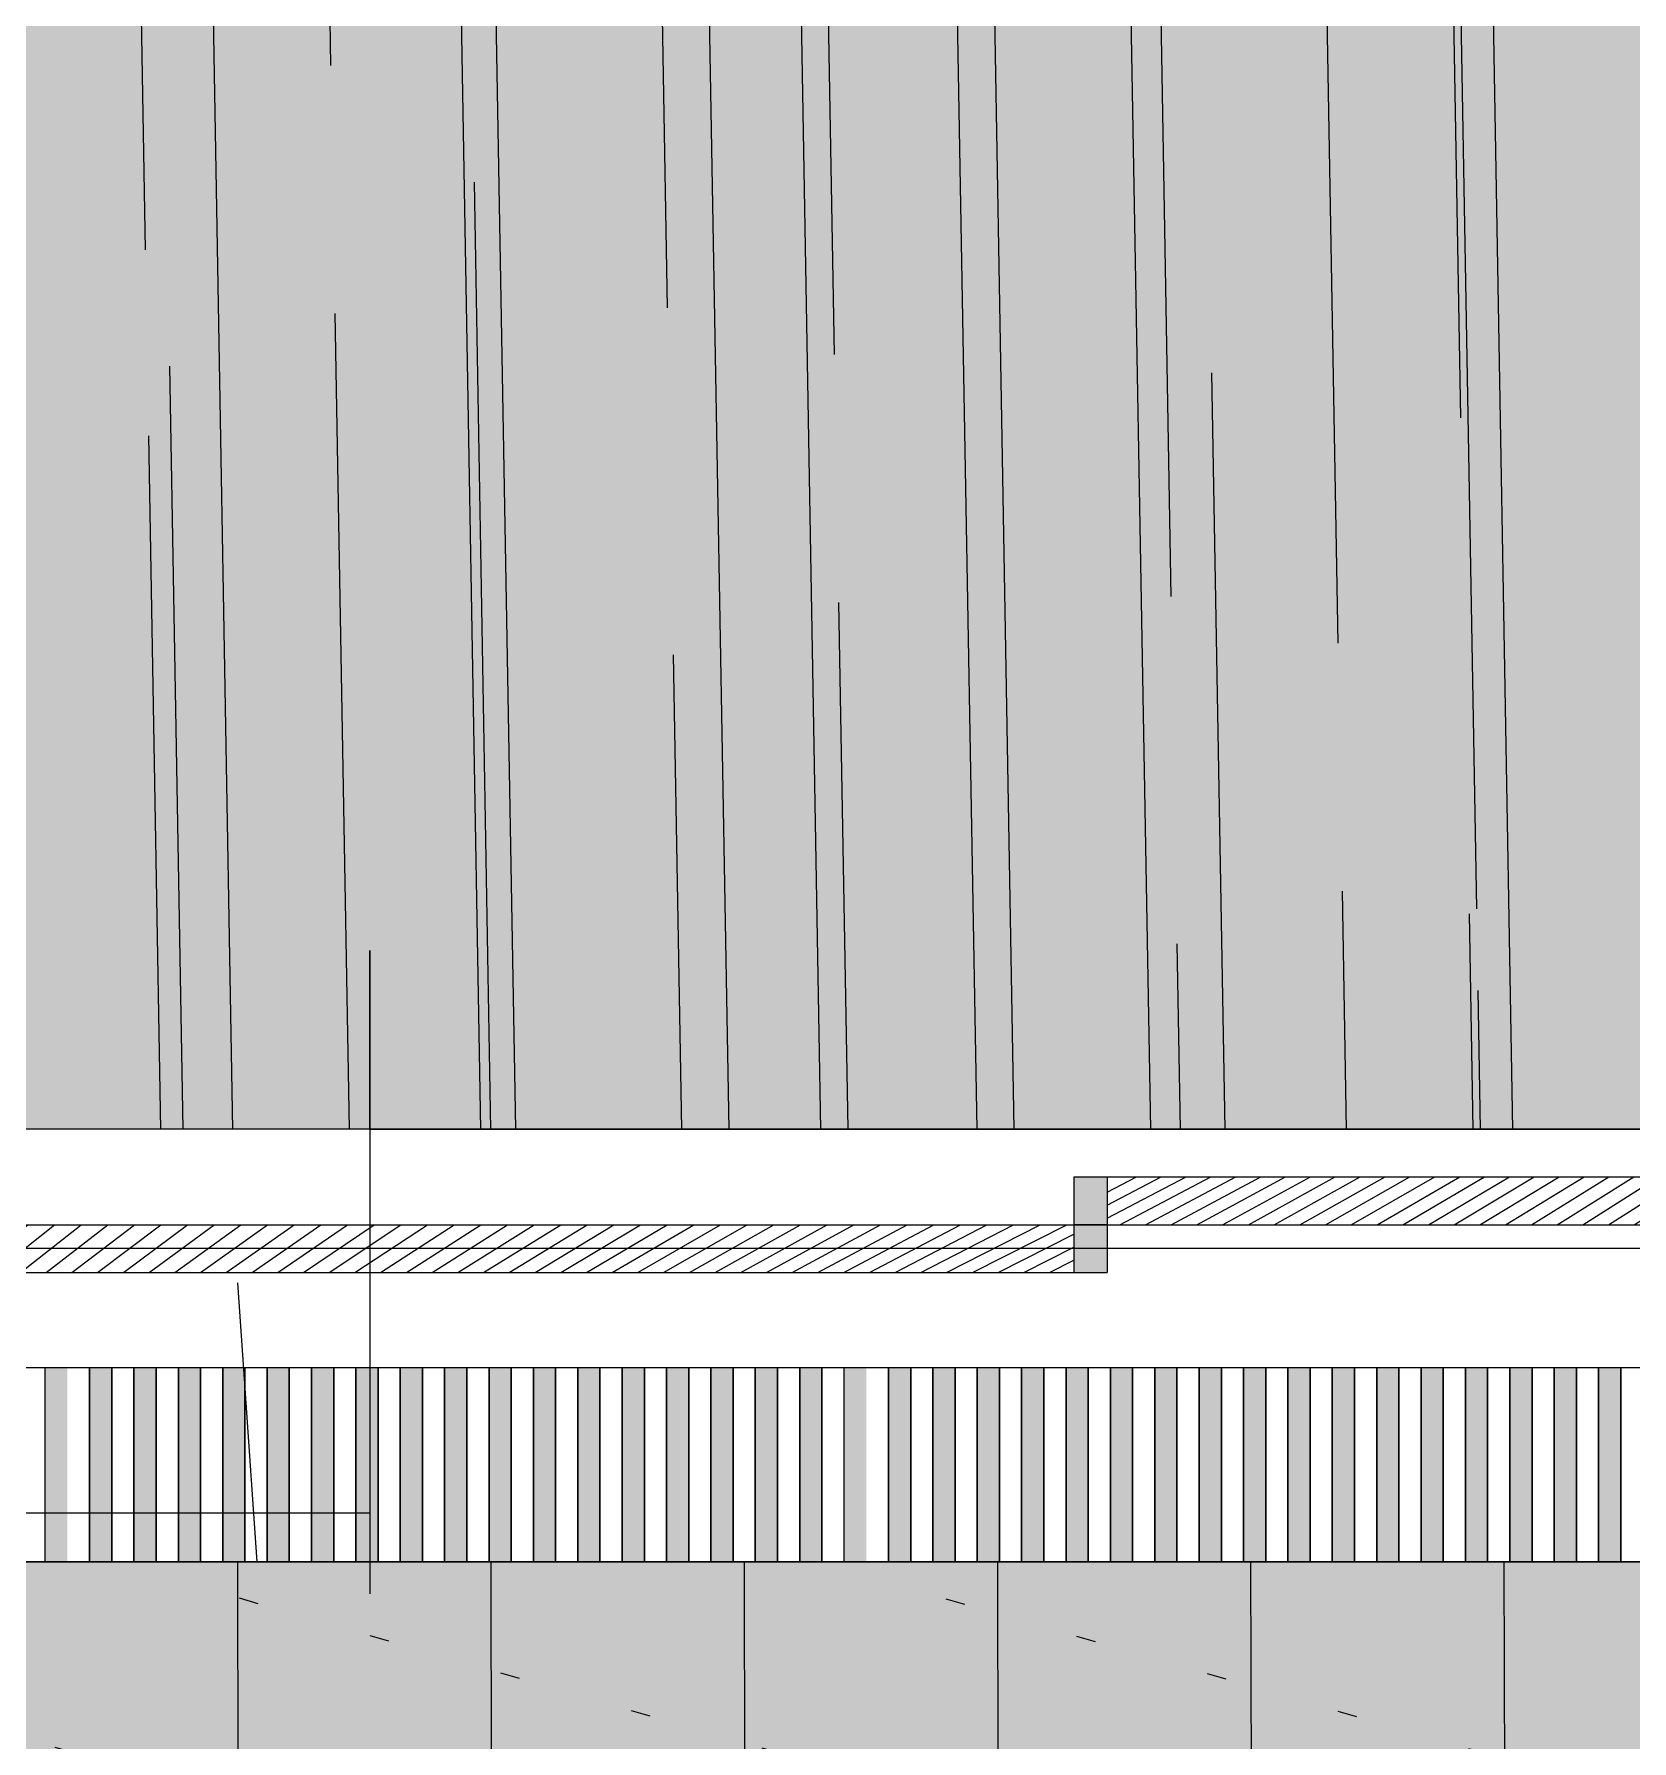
# Model space of a CAD drawing. Header units: millimetres. Extents: x 0 to 1313252738, y -131 to 560100888.
# Drawn here: x 1312686019.1 to 1312686300.4, y 560010438.4 to 560010738.9 of the extents above; entities that cross this region are included whole.
import ezdxf

# ---------------------------------------------------------------- set-up
doc = ezdxf.new("R2010")
doc.units = ezdxf.units.MM
for name, color, linetype, lineweight in [('003間仕切り', 7, 'Continuous', 13), ('005床材(石)', 7, 'Continuous', 0), ('006サウナヒータ-', 7, 'Continuous', 0), ('009床', 7, 'Continuous', 5), ('グレーチング', 7, 'Continuous', 0), ('建具', 7, 'Continuous', 0), ('棚(木)', 7, 'Continuous', 0), ('石ベンチ', 7, 'Continuous', 13), ('石風呂', 7, 'Continuous', 13)]:
    doc.layers.add(name, color=color, linetype=linetype, lineweight=lineweight)
pattern_1 = [(180, (1056275630.97802, 450604071.1291481), (-2.8e-15, -44.6570973144231), []), (270, (1056275630.97802, 450604071.1291481), (44.6570973144231, -8.3e-15), [])]

msp = doc.modelspace()

# ---------------------------------------------------------------- hatches: boundary and pattern name
at = {"layer": '005床材(石)', "true_color": 0x4a4a4a, "transparency": 33554597}
h = msp.add_hatch(color=251, dxfattribs=at)
h.dxf.hatch_style = 1
h.paths.add_polyline_path([(1312686801.484653, 560010469.9212909), (1312686801.484653, 560009917.0797099), (1312685771.011388, 560009917.0797099), (1312685771.011388, 560010469.9212918), (1312686697.94895, 560010469.9212918)])
h.paths.add_polyline_path([(1312686761.437824, 560010429.8744624), (1312685811.058216, 560010429.8744624), (1312685811.058216, 560009957.126538), (1312686761.437824, 560009957.126538), (1312686761.437824, 560010157.3606797), (1312686741.902786, 560010157.3606797), (1312686741.902786, 560010229.640321), (1312686761.437824, 560010229.640321)], flags=16)
at = {"layer": '005床材(石)', "true_color": 0x636466}
h = msp.add_hatch(dxfattribs=at)
h.set_pattern_fill('ACAD_ISO07W100', color=251, scale=6.837263368349996, angle=163.9999999999999)
h.set_pattern_definition([(163.9999999999999, (1056275630.97802, 450604071.1291481), (-9.423025979382128, -32.86199690518529), [3.418631684174993, -20.51179010504997])])
h.paths.add_polyline_path([(1312686801.484653, 560010469.9212909), (1312686801.484653, 560009917.0797099), (1312685771.011388, 560009917.0797099), (1312685771.011388, 560010469.9212918), (1312686697.94895, 560010469.9212918)])
at = {"layer": '005床材(石)'}
h = msp.add_hatch(color=8, dxfattribs=at)
h.dxf.hatch_style = 1
h.paths.add_polyline_path([(1312686801.484653, 560010469.9212909), (1312686661.809144, 560010469.9212909), (1312686661.809144, 560010469.9212859), (1312686661.809144, 560010469.9212859), (1312686591.483006, 560010469.9212862), (1312686591.483006, 560010469.921286), (1312686591.483005, 560010469.921286), (1312686532.87789, 560010469.9212863), (1312686532.87789, 560010469.9212863), (1312686532.87789, 560010469.9212863), (1312686478.179783, 560010469.9212867), (1312686478.179783, 560010469.9212866), (1312686478.179783, 560010469.9212866), (1312686419.574667, 560010469.921287), (1312686419.574667, 560010469.921287), (1312686419.574667, 560010469.921287), (1312686364.87656, 560010469.9212873), (1312686364.87656, 560010469.9212871), (1312686364.87656, 560010469.9212871), (1312686310.178452, 560010469.9212875), (1312686310.178452, 560010469.9212875), (1312686310.178452, 560010469.9212875), (1312686251.573337, 560010469.9212878), (1312686251.573337, 560010469.9212877), (1312686251.573337, 560010469.9212877), (1312686196.875229, 560010469.9212881), (1312686196.875229, 560010469.921288), (1312686196.875229, 560010469.921288), (1312686169.526176, 560010469.9212881), (1312686169.526176, 560010469.9212881), (1312686169.526175, 560010469.9212881), (1312686138.270114, 560010469.9212884), (1312686138.270114, 560010469.9212884), (1312686138.270114, 560010469.9212884), (1312686110.92106, 560010469.9212884), (1312686110.92106, 560010469.9212884), (1312686110.92106, 560010469.9212884), (1312686083.572007, 560010469.9212887), (1312686083.572007, 560010469.9212885), (1312686083.572006, 560010469.9212885), (1312686056.222953, 560010469.9212887), (1312686056.222953, 560010469.9212887), (1312686056.222953, 560010469.9212887), (1312686028.873899, 560010469.921289), (1312686028.873899, 560010469.921289), (1312686028.873899, 560010469.921289), (1312685997.617837, 560010469.9212892), (1312685997.617837, 560010469.9212892), (1312685997.617837, 560010469.9212892), (1312685970.268783, 560010469.9212893), (1312685970.268783, 560010469.9212892), (1312685970.268783, 560010469.9212892), (1312685942.91973, 560010469.9212893), (1312685942.91973, 560010469.9212893), (1312685942.91973, 560010469.9212893), (1312685915.570676, 560010469.9212894), (1312685915.570676, 560010469.9212893), (1312685915.570676, 560010469.9212893), (1312685888.221622, 560010469.9212898), (1312685888.221622, 560010469.9212897), (1312685888.221622, 560010469.9212897), (1312685856.965561, 560010469.9212898), (1312685856.965561, 560010469.9212898), (1312685856.965561, 560010469.9212898), (1312685829.616507, 560010469.9212902), (1312685829.616507, 560010469.9212898), (1312685829.616507, 560010469.9212898), (1312685802.267453, 560010469.9212903), (1312685802.267453, 560010469.92129), (1312685802.267453, 560010469.92129), (1312685798.360445, 560010469.9212902), (1312685798.360445, 560010469.9212902), (1312685798.360445, 560010469.9212902), (1312685774.918399, 560010469.9212908), (1312685774.918399, 560010469.9212902), (1312685774.918399, 560010469.9212902), (1312685771.011391, 560010469.9212909), (1312685771.011391, 560010469.9212902), (1312685771.011388, 560009917.0797099), (1312686801.484653, 560009917.0797099)], flags=17)
h.paths.add_polyline_path([(1312686801.484653, 560010469.9212909), (1312686697.94895, 560010469.9212909), (1312686661.809144, 560010469.9212909), (1312686661.809144, 560010469.9212859), (1312686661.809144, 560010469.9212859), (1312686591.483006, 560010469.9212862), (1312686591.483006, 560010469.921286), (1312686591.483005, 560010469.921286), (1312686532.87789, 560010469.9212863), (1312686532.87789, 560010469.9212863), (1312686532.87789, 560010469.9212863), (1312686478.179783, 560010469.9212867), (1312686478.179783, 560010469.9212866), (1312686478.179783, 560010469.9212866), (1312686419.574667, 560010469.921287), (1312686419.574667, 560010469.921287), (1312686419.574667, 560010469.921287), (1312686364.87656, 560010469.9212873), (1312686364.87656, 560010469.9212871), (1312686364.87656, 560010469.9212871), (1312686310.178452, 560010469.9212875), (1312686310.178452, 560010469.9212875), (1312686310.178452, 560010469.9212875), (1312686251.573337, 560010469.9212878), (1312686251.573337, 560010469.9212877), (1312686251.573337, 560010469.9212877), (1312686196.875229, 560010469.9212881), (1312686196.875229, 560010469.921288), (1312686196.875229, 560010469.921288), (1312686169.526176, 560010469.9212881), (1312686169.526176, 560010469.9212881), (1312686169.526175, 560010469.9212881), (1312686138.270114, 560010469.9212884), (1312686138.270114, 560010469.9212884), (1312686138.270114, 560010469.9212884), (1312686110.92106, 560010469.9212884), (1312686110.92106, 560010469.9212884), (1312686110.92106, 560010469.9212884), (1312686083.572007, 560010469.9212887), (1312686083.572007, 560010469.9212885), (1312686083.572006, 560010469.9212885), (1312686056.222953, 560010469.9212887), (1312686056.222953, 560010469.9212887), (1312686056.222953, 560010469.9212887), (1312686028.873899, 560010469.921289), (1312686028.873899, 560010469.921289), (1312686028.873899, 560010469.921289), (1312685997.617837, 560010469.9212892), (1312685997.617837, 560010469.9212892), (1312685997.617837, 560010469.9212892), (1312685970.268783, 560010469.9212893), (1312685970.268783, 560010469.9212892), (1312685970.268783, 560010469.9212892), (1312685942.91973, 560010469.9212893), (1312685942.91973, 560010469.9212893), (1312685942.91973, 560010469.9212893), (1312685915.570676, 560010469.9212894), (1312685915.570676, 560010469.9212893), (1312685915.570676, 560010469.9212893), (1312685888.221622, 560010469.9212898), (1312685888.221622, 560010469.9212897), (1312685888.221622, 560010469.9212897), (1312685856.965561, 560010469.9212898), (1312685856.965561, 560010469.9212898), (1312685856.965561, 560010469.9212898), (1312685829.616507, 560010469.9212902), (1312685829.616507, 560010469.9212898), (1312685829.616507, 560010469.9212898), (1312685802.267453, 560010469.9212903), (1312685802.267453, 560010469.92129), (1312685802.267453, 560010469.92129), (1312685798.360445, 560010469.9212902), (1312685798.360445, 560010469.9212902), (1312685798.360445, 560010469.9212902), (1312685774.918399, 560010469.9212908), (1312685774.918399, 560010469.9212902), (1312685774.918399, 560010469.9212902), (1312685771.011391, 560010469.9212909), (1312685771.011391, 560010469.9212903), (1312685771.011388, 560009917.0797099), (1312686801.484653, 560009917.0797099)], flags=17)
h.paths.add_polyline_path([(1312686761.437824, 560010429.8744624), (1312685811.058216, 560010429.8744624), (1312685811.058216, 560009957.126538), (1312686761.437824, 560009957.126538), (1312686761.437824, 560010157.3606797), (1312686741.902786, 560010157.3606797), (1312686741.902786, 560010229.640321), (1312686761.437824, 560010229.640321)], flags=0)
at = {"layer": '006サウナヒータ-', "transparency": 33554556}
h = msp.add_hatch(dxfattribs=at)
h.set_pattern_fill('ANSI37', color=0, scale=14.0652275006057, angle=135)
h.set_pattern_definition(pattern_1)
h.paths.add_polyline_path([(1312685771.011388, 560010469.9212909), (1312686078.199863, 560010469.9212909), (1312686078.199863, 560010519.0519118), (1312685960.110558, 560010519.0519118), (1312685960.110558, 560010512.507675), (1312685706.350412, 560010512.507675), (1312685706.350412, 560010504.1076086), (1312685708.499269, 560010504.1076086), (1312685708.499269, 560010469.9212906), (1312685708.499269, 560010469.9212905), (1312685708.499269, 560010504.1076086), (1312685704.592261, 560010504.1076086), (1312685704.592261, 560010469.9212906), (1312685704.592261, 560010469.9212906), (1312685704.592261, 560010504.1076086), (1312685700.685253, 560010504.1076086), (1312685700.685253, 560010469.9212906), (1312685700.685253, 560010469.9212906), (1312685700.685253, 560010504.1076086), (1312685696.778246, 560010504.1076086), (1312685696.778246, 560010469.9212906), (1312685696.778246, 560010469.9212906), (1312685696.778246, 560010504.1076086), (1312685692.871238, 560010504.1076086), (1312685692.871238, 560010469.9212906), (1312685692.871238, 560010469.9212906), (1312685692.871238, 560010504.1076086), (1312685688.96423, 560010504.1076086), (1312685688.96423, 560010469.9212906), (1312685688.96423, 560010469.9212906), (1312685688.96423, 560010504.1076086), (1312685685.057222, 560010504.1076086), (1312685685.057222, 560010469.9212906), (1312685685.057222, 560010469.9212906), (1312685685.057222, 560010504.1076086), (1312685681.150215, 560010504.1076086), (1312685681.150215, 560010469.9212908), (1312685681.150215, 560010469.9212906), (1312685681.150215, 560010504.1076086), (1312685677.243207, 560010504.1076086), (1312685677.243207, 560010469.9212908), (1312685677.243207, 560010469.9212908), (1312685677.243207, 560010504.1076086), (1312685673.336199, 560010504.1076086), (1312685673.336199, 560010469.9212908), (1312685673.336199, 560010469.9212908), (1312685673.336199, 560010504.1076086), (1312685669.429192, 560010504.1076086), (1312685669.429192, 560010469.9212908), (1312685669.429192, 560010469.9212908), (1312685669.429192, 560010504.1076086), (1312685665.522184, 560010504.1076086), (1312685665.522184, 560010469.9212908), (1312685665.522184, 560010469.9212908), (1312685665.522184, 560010504.1076086), (1312685661.615176, 560010504.1076086), (1312685661.615176, 560010469.9212909), (1312685661.615176, 560010469.9212908), (1312685661.615176, 560010504.1076086), (1312685657.708169, 560010504.1076086), (1312685657.708169, 560010469.9212909), (1312685657.708169, 560010469.9212908), (1312685657.708169, 560010504.1076086), (1312685653.801161, 560010504.1076086), (1312685653.801161, 560010469.9212909), (1312685653.801161, 560010469.9212909), (1312685653.801161, 560010504.1076086), (1312685649.894153, 560010504.1076086), (1312685649.894153, 560010469.9212909), (1312685649.894153, 560010469.9212909), (1312685649.894153, 560010504.1076086), (1312685645.987146, 560010504.1076086), (1312685645.987145, 560010469.9212909), (1312685645.987146, 560010469.9212909), (1312685645.987146, 560010504.1076086), (1312685642.080138, 560010504.1076086), (1312685642.080138, 560010469.9212909), (1312685642.080138, 560010469.9212909), (1312685642.080138, 560010504.1076086), (1312685638.17313, 560010504.1076086), (1312685638.17313, 560010469.9212909), (1312685638.17313, 560010469.9212909), (1312685638.17313, 560010504.1076086), (1312685634.266123, 560010504.1076086), (1312685634.266122, 560010469.9212909), (1312685634.266123, 560010469.9212909), (1312685634.266123, 560010504.1076086), (1312685630.359115, 560010504.1076086), (1312685630.359115, 560010469.9212909), (1312685630.359115, 560010469.9212909), (1312685630.359115, 560010504.1076086), (1312685626.452107, 560010504.1076086), (1312685626.452107, 560010469.9212909), (1312685626.452107, 560010469.9212909), (1312685626.452107, 560010504.1076086), (1312685622.5451, 560010504.1076086), (1312685622.5451, 560010469.9212909), (1312685622.5451, 560010469.9212909), (1312685622.5451, 560010504.1076086), (1312685618.638092, 560010504.1076086), (1312685618.638092, 560010469.9212909), (1312685618.638092, 560010469.9212909), (1312685618.638092, 560010504.1076086), (1312685614.731084, 560010504.1076086), (1312685614.731084, 560010469.9212911), (1312685614.731084, 560010469.9212909), (1312685614.731084, 560010504.1076086), (1312685610.824076, 560010504.1076086), (1312685610.824076, 560010469.9212911), (1312685610.824076, 560010469.9212911), (1312685610.824076, 560010504.1076086), (1312685606.917069, 560010504.1076086), (1312685606.917069, 560010469.9212911), (1312685606.917069, 560010469.9212911), (1312685606.917069, 560010504.1076086), (1312685595.196046, 560010504.1076086), (1312685595.196046, 560010469.9212911), (1312685595.196046, 560010469.9212911), (1312685595.196046, 560010504.1076086), (1312685591.289038, 560010504.1076086), (1312685591.289038, 560010469.9212911), (1312685591.289038, 560010469.9212911), (1312685591.289038, 560010504.1076086), (1312685587.38203, 560010504.1076086), (1312685587.38203, 560010469.9212912), (1312685587.38203, 560010469.9212911), (1312685587.38203, 560010504.1076086), (1312685583.475023, 560010504.1076086), (1312685583.475023, 560010469.9212912), (1312685583.475023, 560010469.9212912), (1312685583.475023, 560010504.1076086), (1312685579.568015, 560010504.1076086), (1312685579.568015, 560010469.9212912), (1312685579.568015, 560010469.9212912), (1312685579.568015, 560010504.1076086), (1312685575.661007, 560010504.1076086), (1312685575.661007, 560010469.9212912), (1312685575.661007, 560010469.9212912), (1312685575.661007, 560010504.1076086), (1312685571.754, 560010504.1076086), (1312685571.754, 560010469.9212912), (1312685571.754, 560010469.9212912), (1312685571.754, 560010504.1076086), (1312685567.846992, 560010504.1076086), (1312685567.846992, 560010469.9212914), (1312685567.846992, 560010469.9212912), (1312685567.846992, 560010504.1076086), (1312685563.939984, 560010504.1076086), (1312685563.939984, 560010469.9212914), (1312685563.939984, 560010469.9212914), (1312685563.939984, 560010504.1076086), (1312685560.032976, 560010504.1076086), (1312685560.032976, 560010469.9212914), (1312685560.032976, 560010469.9212914), (1312685560.032976, 560010504.1076086), (1312685556.125969, 560010504.1076086), (1312685556.125969, 560010469.9212914), (1312685556.125969, 560010469.9212914), (1312685556.125969, 560010504.1076086), (1312685552.218961, 560010504.1076086), (1312685552.218961, 560010469.9212914), (1312685552.218961, 560010469.9212914), (1312685552.218961, 560010504.1076086), (1312685548.311953, 560010504.1076086), (1312685548.311953, 560010469.9212914), (1312685548.311953, 560010469.9212914), (1312685548.311953, 560010504.1076086), (1312685544.404946, 560010504.1076086), (1312685544.404946, 560010469.9212914), (1312685544.404946, 560010469.9212914), (1312685544.404946, 560010504.1076086), (1312685540.497938, 560010504.1076086), (1312685540.497938, 560010469.9212915), (1312685540.497938, 560010469.9212914), (1312685540.497938, 560010504.1076086), (1312685536.59093, 560010504.1076086), (1312685536.59093, 560010469.9212915), (1312685536.59093, 560010469.9212915), (1312685536.59093, 560010504.1076086), (1312685532.683923, 560010504.1076086), (1312685532.683923, 560010469.9212915), (1312685532.683923, 560010469.9212915), (1312685532.683923, 560010504.1076086), (1312685528.776915, 560010504.1076086), (1312685528.776915, 560010469.9212915), (1312685528.776915, 560010469.9212915), (1312685528.776915, 560010504.1076086), (1312685524.869907, 560010504.1076086), (1312685524.869907, 560010469.9212915), (1312685524.869907, 560010469.9212915), (1312685524.869907, 560010504.1076086), (1312685520.9629, 560010504.1076086), (1312685520.9629, 560010469.9212915), (1312685520.9629, 560010469.9212915), (1312685520.9629, 560010504.1076086), (1312685517.055892, 560010504.1076086), (1312685517.055892, 560010469.9212915), (1312685517.055892, 560010469.9212915), (1312685517.055892, 560010504.1076086), (1312685513.148884, 560010504.1076086), (1312685513.148884, 560010469.9212915), (1312685513.148884, 560010469.9212915), (1312685513.148884, 560010504.1076086), (1312685509.241877, 560010504.1076086), (1312685509.241877, 560010469.9212915), (1312685509.241877, 560010469.9212915), (1312685509.241877, 560010504.1076086), (1312685505.334869, 560010504.1076086), (1312685505.334869, 560010469.9212915), (1312685505.334869, 560010469.9212915), (1312685505.334869, 560010504.1076086), (1312685501.427861, 560010504.1076086), (1312685501.427861, 560010469.9212915), (1312685501.427861, 560010469.9212915), (1312685501.427861, 560010504.1076086), (1312685497.520854, 560010504.1076086), (1312685497.520854, 560010469.9212916), (1312685497.520854, 560010469.9212915), (1312685497.520854, 560010504.1076086), (1312685493.613846, 560010504.1076086), (1312685493.613846, 560010469.9212916), (1312685493.613846, 560010469.9212916), (1312685493.613846, 560010504.1076086), (1312685489.706838, 560010504.1076086), (1312685489.706838, 560010469.9212916), (1312685489.706838, 560010469.9212916), (1312685489.706838, 560010504.1076086), (1312685485.79983, 560010504.1076086), (1312685485.79983, 560010469.9212916), (1312685485.79983, 560010469.9212916), (1312685485.79983, 560010504.1076086), (1312685481.892823, 560010504.1076086), (1312685481.892823, 560010469.9212916), (1312685481.892823, 560010469.9212916), (1312685481.892823, 560010504.1076086), (1312685477.985815, 560010504.1076086), (1312685477.985815, 560010469.9212916), (1312685477.985815, 560010469.9212916), (1312685477.985815, 560010504.1076086), (1312685474.078807, 560010504.1076086), (1312685474.078807, 560010469.9212918), (1312685474.078807, 560010469.9212916), (1312685474.078807, 560010504.1076086), (1312685470.1718, 560010504.1076086), (1312685470.1718, 560010469.9212918), (1312685470.1718, 560010469.9212918), (1312685470.1718, 560010504.1076086), (1312685466.264792, 560010504.1076086), (1312685466.264792, 560010469.9212918), (1312685462.357784, 560010469.9212918), (1312685462.357784, 560010504.1076086), (1312685458.450777, 560010504.1076086), (1312685458.450777, 560010469.9212918), (1312685454.543769, 560010469.9212918), (1312685454.543769, 560009460.2528416), (1312685463.334536, 560009460.2528416), (1312685518.032643, 560009460.2528416), (1312685518.032643, 560009455.3690822), (1312685463.334536, 560009455.3690822), (1312685463.334536, 560009415.3222538), (1312685677.243204, 560009415.3222538), (1312685677.243204, 560009455.3690822), (1312685630.359113, 560009455.3690822), (1312685630.359113, 560009460.2528416), (1312685729.987808, 560009460.2528416), (1312685729.987808, 560009455.3690822), (1312685683.103716, 560009455.3690822), (1312685683.103716, 560009415.3222538), (1312685888.221617, 560009415.3222538), (1312685888.221617, 560009455.3690822), (1312685842.314277, 560009455.3690822), (1312685842.314277, 560009460.2528416), (1312685894.082129, 560009460.2528416), (1312685894.082129, 560009415.3222538), (1312686371.713813, 560009415.3222538), (1312686371.713813, 560009434.857292), (1312686371.713813, 560009454.3923303), (1312686371.713813, 560009766.9529414), (1312686801.484653, 560009766.9529414), (1312686801.484653, 560009917.0797099), (1312685771.011388, 560009917.0797099)])
h.paths.add_polyline_path([(1312686367.831003, 560009277.6412939), (1312686367.806805, 560009391.8802079), (1312686367.806805, 560009395.7872156), (1312686371.713813, 560009395.7872156), (1312686371.713813, 560009415.3222538), (1312685894.082129, 560009415.3222538), (1312685894.082129, 560009247.3209254), (1312685894.082129, 560008910.3415164), (1312686178.316934, 560008910.3415164), (1312686178.316934, 560009273.6932268), (1312686367.831003, 560009273.7308004)])
h.paths.add_polyline_path([(1312685888.221617, 560009415.3222538), (1312685683.103716, 560009415.3222538), (1312685683.103716, 560009247.3209254), (1312685888.221617, 560009247.3209254)])
h.paths.add_polyline_path([(1312685677.243204, 560009415.3222538), (1312685463.334536, 560009415.3222538), (1312685463.334536, 560009247.3209254), (1312685677.243204, 560009247.3209254)])
at = {"layer": '009床', "true_color": 0x8e5f01, "transparency": 33554687}
h = msp.add_hatch(dxfattribs=at)
h.set_pattern_fill('AR-RROOF', color=46, scale=1.719083361185141, angle=91)
h.set_pattern_definition([(90.99999999999993, (1056275630.97802, 450604071.1291481), (-45.33458669423199, 95.28569306295181), [654.9707606115388, -87.32943474820516, 218.323586870513, -43.66471737410257]), (90.99999999999993, (1056275608.135454, 450604128.8133501), (-57.30317475019982, -44.6715993709457), [130.9941521223078, -14.40935673345385, 261.9883042446156, -32.74853803057695]), (90.99999999999993, (1056275593.487635, 450604092.3104355), (-33.2135877593478, 226.511372091619), [349.3177389928206, -61.13060432374364, 174.6588694964103, -43.66471737410257])])
h.paths.add_polyline_path([(1312686806.368412, 560011202.7782488), (1312685365.659345, 560011202.7782488), (1312685365.659345, 560010635.9691164), (1312685458.450777, 560010635.9691164), (1312685458.450777, 560010590.3548013), (1312685458.450777, 560010546.1079403), (1312686078.199863, 560010546.1079403), (1312686444.188804, 560010546.1079403), (1312686444.188804, 560010546.1079407), (1312686450.049316, 560010546.1079407), (1312686697.94895, 560010546.1079407), (1312686697.94895, 560010635.9691155), (1312686806.368412, 560010635.9691155)])
at = {"layer": 'グレーチング', "true_color": 0x939598}
h = msp.add_hatch(color=252, dxfattribs=at)
h.dxf.hatch_style = 1
h.paths.add_polyline_path([(1312686024.966891, 560010504.1076058), (1312686021.059884, 560010504.1076058), (1312686021.059884, 560010469.921289), (1312686024.966891, 560010469.921289)])
h.paths.add_polyline_path([(1312686032.780907, 560010504.1076058), (1312686028.873899, 560010504.1076058), (1312686028.873899, 560010469.921289), (1312686032.780907, 560010469.921289)])
h.paths.add_polyline_path([(1312686040.594922, 560010504.1076057), (1312686036.687914, 560010504.1076057), (1312686036.687914, 560010469.921289), (1312686040.594922, 560010469.921289)])
h.paths.add_polyline_path([(1312686048.408937, 560010504.1076057), (1312686044.50193, 560010504.1076057), (1312686044.50193, 560010469.921289), (1312686048.408937, 560010469.921289)])
h.paths.add_polyline_path([(1312686056.222953, 560010504.1076057), (1312686052.315945, 560010504.1076057), (1312686052.315945, 560010469.921289), (1312686056.222953, 560010469.921289)])
h.paths.add_polyline_path([(1312686064.036968, 560010504.1076057), (1312686060.129961, 560010504.1076057), (1312686060.129961, 560010469.921289), (1312686064.036968, 560010469.921289)])
h.paths.add_polyline_path([(1312686071.850984, 560010504.1076057), (1312686067.943976, 560010504.1076057), (1312686067.943976, 560010469.921289), (1312686071.850983, 560010469.921289)])
h.paths.add_polyline_path([(1312686079.664999, 560010504.1076057), (1312686075.757991, 560010504.1076057), (1312686075.757991, 560010469.921289), (1312686079.664999, 560010469.921289)])
h.paths.add_polyline_path([(1312686087.479014, 560010504.1076057), (1312686083.572007, 560010504.1076057), (1312686083.572006, 560010469.921289), (1312686087.479014, 560010469.921289)])
h.paths.add_polyline_path([(1312686095.293029, 560010504.1076057), (1312686091.386022, 560010504.1076057), (1312686091.386022, 560010469.921289), (1312686095.293029, 560010469.921289)])
h.paths.add_polyline_path([(1312686103.107045, 560010504.1076057), (1312686099.200037, 560010504.1076057), (1312686099.200037, 560010469.921289), (1312686103.107045, 560010469.921289)])
h.paths.add_polyline_path([(1312686110.92106, 560010504.1076057), (1312686107.014052, 560010504.1076057), (1312686107.014052, 560010469.921289), (1312686110.92106, 560010469.921289)])
h.paths.add_polyline_path([(1312686118.735076, 560010504.1076057), (1312686114.828068, 560010504.1076057), (1312686114.828068, 560010469.921289), (1312686118.735076, 560010469.921289)])
h.paths.add_polyline_path([(1312686126.549091, 560010504.1076057), (1312686122.642083, 560010504.1076057), (1312686122.642083, 560010469.921289), (1312686126.549091, 560010469.921289)])
h.paths.add_polyline_path([(1312686134.363106, 560010504.1076057), (1312686130.456099, 560010504.1076057), (1312686130.456099, 560010469.921289), (1312686134.363106, 560010469.921289)])
h.paths.add_polyline_path([(1312686142.177122, 560010504.1076057), (1312686138.270114, 560010504.1076057), (1312686138.270114, 560010469.921289), (1312686142.177122, 560010469.921289)])
h.paths.add_polyline_path([(1312686149.991137, 560010504.1076057), (1312686146.084129, 560010504.1076057), (1312686146.084129, 560010469.921289), (1312686149.991137, 560010469.921289)])
h.paths.add_polyline_path([(1312686157.805152, 560010504.1076057), (1312686153.898145, 560010504.1076057), (1312686153.898145, 560010469.921289), (1312686157.805152, 560010469.921289)])
h = msp.add_hatch(color=252, dxfattribs=at)
h.dxf.hatch_style = 1
h.paths.add_polyline_path([(1312686165.619168, 560010504.1076051), (1312686161.71216, 560010504.1076051), (1312686161.71216, 560010469.9212881), (1312686165.619168, 560010469.9212881)])
h.paths.add_polyline_path([(1312686173.433183, 560010504.1076051), (1312686169.526176, 560010504.1076051), (1312686169.526175, 560010469.9212881), (1312686173.433183, 560010469.9212881)])
h.paths.add_polyline_path([(1312686181.247199, 560010504.107605), (1312686177.340191, 560010504.107605), (1312686177.340191, 560010469.9212881), (1312686181.247199, 560010469.9212881)])
h.paths.add_polyline_path([(1312686189.061214, 560010504.107605), (1312686185.154206, 560010504.107605), (1312686185.154206, 560010469.9212881), (1312686189.061214, 560010469.9212881)])
h.paths.add_polyline_path([(1312686196.875229, 560010504.107605), (1312686192.968222, 560010504.107605), (1312686192.968222, 560010469.9212881), (1312686196.875229, 560010469.9212881)])
h.paths.add_polyline_path([(1312686204.689245, 560010504.107605), (1312686200.782237, 560010504.107605), (1312686200.782237, 560010469.9212881), (1312686204.689245, 560010469.9212881)])
h.paths.add_polyline_path([(1312686212.50326, 560010504.107605), (1312686208.596252, 560010504.107605), (1312686208.596252, 560010469.9212881), (1312686212.50326, 560010469.9212881)])
h.paths.add_polyline_path([(1312686220.317275, 560010504.107605), (1312686216.410268, 560010504.107605), (1312686216.410268, 560010469.9212881), (1312686220.317275, 560010469.9212881)])
h.paths.add_polyline_path([(1312686228.131291, 560010504.107605), (1312686224.224283, 560010504.107605), (1312686224.224283, 560010469.9212881), (1312686228.131291, 560010469.9212881)])
h.paths.add_polyline_path([(1312686235.945306, 560010504.107605), (1312686232.038299, 560010504.107605), (1312686232.038299, 560010469.9212881), (1312686235.945306, 560010469.9212881)])
h.paths.add_polyline_path([(1312686243.759322, 560010504.107605), (1312686239.852314, 560010504.107605), (1312686239.852314, 560010469.9212881), (1312686243.759322, 560010469.9212881)])
h.paths.add_polyline_path([(1312686251.573337, 560010504.107605), (1312686247.666329, 560010504.107605), (1312686247.666329, 560010469.9212881), (1312686251.573337, 560010469.9212881)])
h.paths.add_polyline_path([(1312686259.387352, 560010504.107605), (1312686255.480345, 560010504.107605), (1312686255.480345, 560010469.9212881), (1312686259.387352, 560010469.9212881)])
h.paths.add_polyline_path([(1312686267.201368, 560010504.107605), (1312686263.29436, 560010504.107605), (1312686263.29436, 560010469.9212881), (1312686267.201368, 560010469.9212881)])
h.paths.add_polyline_path([(1312686275.015383, 560010504.107605), (1312686271.108375, 560010504.107605), (1312686271.108375, 560010469.9212881), (1312686275.015383, 560010469.9212881)])
h.paths.add_polyline_path([(1312686282.829399, 560010504.107605), (1312686278.922391, 560010504.107605), (1312686278.922391, 560010469.9212881), (1312686282.829398, 560010469.9212881)])
h.paths.add_polyline_path([(1312686290.643414, 560010504.107605), (1312686286.736406, 560010504.107605), (1312686286.736406, 560010469.9212881), (1312686290.643414, 560010469.9212881)])
h.paths.add_polyline_path([(1312686298.457429, 560010504.107605), (1312686294.550422, 560010504.107605), (1312686294.550422, 560010469.9212881), (1312686298.457429, 560010469.9212881)])
at = {"layer": '建具', "true_color": 0x636466}
h = msp.add_hatch(color=251, dxfattribs=at)
h.dxf.hatch_style = 1
h.paths.add_polyline_path([(1312686208.010192, 560010537.7078744), (1312686202.149681, 560010537.7078744), (1312686202.149681, 560010529.3078079), (1312686208.010192, 560010529.3078079)])
at = {"layer": '建具', "true_color": 0x7aafdf}
h = msp.add_hatch(dxfattribs=at)
h.set_pattern_fill('ANSI31', color=143, scale=0.6837263368349995, angle=163.9999999999999)
h.set_pattern_definition([(209, (1056282306.442053, 450604953.3080124), (1.052439810640029, -1.898651677943428), [])])
h.paths.add_polyline_path([(1312686450.049316, 560010537.7078744), (1312686208.010192, 560010537.7078744), (1312686208.010192, 560010529.3078079), (1312686450.049316, 560010529.3078079)])
h = msp.add_hatch(dxfattribs=at)
h.set_pattern_fill('ANSI31', color=143, scale=0.6837263368349995, angle=163.9999999999999)
h.set_pattern_definition([(209, (1056282058.542418, 450604944.907946), (1.052439810640029, -1.898651677943428), [])])
h.paths.add_polyline_path([(1312686202.149681, 560010529.3078079), (1312685960.110558, 560010529.3078079), (1312685960.110558, 560010520.9077415), (1312686202.149681, 560010520.9077415)])
at = {"layer": '建具', "true_color": 0x636466}
h = msp.add_hatch(color=251, dxfattribs=at)
h.dxf.hatch_style = 1
h.paths.add_polyline_path([(1312686208.010192, 560010529.3078079), (1312686202.149681, 560010529.3078079), (1312686202.149681, 560010520.9077415), (1312686208.010192, 560010520.9077415)])
at = {"layer": '棚(木)', "true_color": 0xe6c6a8, "transparency": 33554556}
h = msp.add_hatch(color=9, dxfattribs=at)
h.dxf.hatch_style = 1
h.paths.add_polyline_path([(1312686806.368412, 560011202.7782488), (1312685365.659345, 560011202.7782488), (1312685365.659345, 560010635.9691164), (1312685458.450777, 560010635.9691164), (1312685458.450777, 560010590.3548013), (1312685458.450777, 560010546.1079403), (1312686078.199863, 560010546.1079403), (1312686444.188804, 560010546.1079403), (1312686444.188804, 560010546.1079407), (1312686450.049316, 560010546.1079407), (1312686697.94895, 560010546.1079407), (1312686697.94895, 560010635.9691155), (1312686806.368412, 560010635.9691155)])
h.paths.add_polyline_path([(1312685365.659345, 560011202.7782488), (1312685346.124307, 560011202.7782488), (1312685346.124307, 560010635.9691164), (1312685365.659345, 560010635.9691164)])
at = {"layer": '石ベンチ', "true_color": 0x636466}
h = msp.add_hatch(dxfattribs=at)
h.set_pattern_fill('ANSI37', color=251, scale=14.0652275006057, angle=135)
h.set_pattern_definition(pattern_1)
h.paths.add_polyline_path([(1312686801.484653, 560010469.9212909), (1312686801.484653, 560009917.0797099), (1312685771.011388, 560009917.0797099), (1312685771.011388, 560010469.9212909)])

# ---------------------------------------------------------------- linework, layer by layer
at = {"layer": '003間仕切り'}
for p, q in [((1312686078.199863, 560010546.1079403), (1312686078.199863, 560010577.5759939)), ((1312686078.199863, 560010577.5759939), (1312686078.199863, 560010464.3075598)), ((1312686697.94895, 560010546.1079398), (1312685458.450777, 560010546.1079407)), ((1312686697.94895, 560010525.1077738), (1312685458.450777, 560010525.1077747))]:
    msp.add_line(p, q, dxfattribs=at)
at = {"layer": '005床材(石)'}
msp.add_lwpolyline([(1312685771.011388, 560010469.9212909), (1312686801.484653, 560010469.9212909), (1312686801.484653, 560009917.0797099), (1312685771.011388, 560009917.0797099)], close=True, dxfattribs=at)
msp.add_lwpolyline([(1312685771.011388, 560010469.9212909), (1312686801.484653, 560010469.9212909), (1312686801.484653, 560009917.0797099), (1312685771.011388, 560009917.0797099)], close=True, dxfattribs=at)
at = {"layer": 'グレーチング'}
for p, q in [((1312686697.94895, 560010504.1076075), (1312685458.450777, 560010504.1076086)), ((1312686021.059884, 560010469.921289), (1312686021.059884, 560010504.1076058)), ((1312686028.873899, 560010469.921289), (1312686028.873899, 560010504.1076057)), ((1312686028.873899, 560010504.1076057), (1312686028.873899, 560010469.921289)), ((1312686028.873899, 560010469.921289), (1312686028.873899, 560010504.1076057)), ((1312686032.780907, 560010469.921289), (1312686032.780907, 560010504.1076057)), ((1312686032.780907, 560010504.1076057), (1312686032.780907, 560010469.9212887)), ((1312686036.687914, 560010469.9212887), (1312686036.687914, 560010504.1076057)), ((1312686036.687914, 560010504.1076057), (1312686036.687914, 560010469.9212887)), ((1312686040.594922, 560010469.9212887), (1312686040.594922, 560010504.1076057)), ((1312686040.594922, 560010504.1076057), (1312686040.594922, 560010469.9212887)), ((1312686044.50193, 560010469.9212887), (1312686044.50193, 560010504.1076057)), ((1312686044.50193, 560010504.1076057), (1312686044.50193, 560010469.9212887)), ((1312686048.408937, 560010469.9212887), (1312686048.408937, 560010504.1076057)), ((1312686048.408937, 560010504.1076057), (1312686048.408937, 560010469.9212887)), ((1312686052.315945, 560010504.1076057), (1312686052.315945, 560010469.9212887)), ((1312686052.315945, 560010469.9212887), (1312686052.315945, 560010504.1076055)), ((1312686052.315945, 560010504.1076055), (1312686052.315945, 560010469.9212887)), ((1312686056.222953, 560010469.9212887), (1312686056.222953, 560010504.1076055)), ((1312686056.222953, 560010504.1076055), (1312686056.222953, 560010469.9212887)), ((1312686056.222953, 560010469.9212887), (1312686056.222953, 560010504.1076055)), ((1312686060.129961, 560010469.9212887), (1312686060.129961, 560010504.1076055)), ((1312686060.129961, 560010504.1076055), (1312686060.129961, 560010469.9212887)), ((1312686064.036968, 560010469.9212887), (1312686064.036968, 560010504.1076055)), ((1312686064.036968, 560010504.1076055), (1312686064.036968, 560010469.9212887)), ((1312686067.943976, 560010469.9212887), (1312686067.943976, 560010504.1076055)), ((1312686067.943976, 560010504.1076055), (1312686067.943976, 560010469.9212887)), ((1312686071.850983, 560010469.9212887), (1312686071.850984, 560010504.1076055)), ((1312686071.850984, 560010504.1076055), (1312686071.850984, 560010469.9212887)), ((1312686075.757991, 560010469.9212887), (1312686075.757991, 560010504.1076053)), ((1312686075.757991, 560010504.1076053), (1312686075.757991, 560010469.9212887)), ((1312686079.664999, 560010469.9212887), (1312686079.664999, 560010504.1076053)), ((1312686079.664999, 560010504.1076053), (1312686079.664999, 560010469.9212887)), ((1312686079.664999, 560010504.1076053), (1312686079.664999, 560010469.9212885)), ((1312686083.572006, 560010469.9212887), (1312686083.572007, 560010504.1076053)), ((1312686083.572006, 560010469.9212885), (1312686083.572007, 560010504.1076053)), ((1312686083.572007, 560010504.1076053), (1312686083.572007, 560010469.9212885)), ((1312686087.479014, 560010469.9212885), (1312686087.479014, 560010504.1076053)), ((1312686087.479014, 560010504.1076053), (1312686087.479014, 560010469.9212885)), ((1312686091.386022, 560010469.9212885), (1312686091.386022, 560010504.1076053)), ((1312686091.386022, 560010504.1076053), (1312686091.386022, 560010469.9212885)), ((1312686095.293029, 560010469.9212885), (1312686095.293029, 560010504.1076053)), ((1312686095.293029, 560010504.1076053), (1312686095.293029, 560010469.9212885)), ((1312686099.200037, 560010469.9212885), (1312686099.200037, 560010504.1076052)), ((1312686099.200037, 560010504.1076052), (1312686099.200037, 560010469.9212884)), ((1312686103.107045, 560010469.9212884), (1312686103.107045, 560010504.1076052)), ((1312686103.107045, 560010504.1076052), (1312686103.107045, 560010469.9212884)), ((1312686107.014052, 560010469.9212884), (1312686107.014052, 560010504.1076052)), ((1312686107.014052, 560010504.1076052), (1312686107.014052, 560010469.9212884)), ((1312686107.014052, 560010504.1076052), (1312686107.014052, 560010469.9212884)), ((1312686110.92106, 560010469.9212884), (1312686110.92106, 560010504.1076052)), ((1312686110.92106, 560010504.1076052), (1312686110.92106, 560010469.9212884)), ((1312686110.92106, 560010469.9212884), (1312686110.92106, 560010504.1076052)), ((1312686114.828068, 560010469.9212884), (1312686114.828068, 560010504.1076052)), ((1312686114.828068, 560010504.1076052), (1312686114.828068, 560010469.9212884)), ((1312686118.735076, 560010469.9212884), (1312686118.735076, 560010504.1076052)), ((1312686118.735076, 560010504.1076052), (1312686118.735076, 560010469.9212884)), ((1312686122.642083, 560010469.9212884), (1312686122.642083, 560010504.1076052)), ((1312686122.642083, 560010504.1076052), (1312686122.642083, 560010469.9212884)), ((1312686126.549091, 560010469.9212884), (1312686126.549091, 560010504.1076052)), ((1312686126.549091, 560010504.1076052), (1312686126.549091, 560010469.9212884)), ((1312686130.456099, 560010469.9212884), (1312686130.456099, 560010504.1076052)), ((1312686130.456099, 560010504.1076052), (1312686130.456099, 560010469.9212884)), ((1312686134.363106, 560010469.9212884), (1312686134.363106, 560010504.1076052)), ((1312686134.363106, 560010504.1076052), (1312686134.363106, 560010469.9212884)), ((1312686134.363106, 560010504.1076052), (1312686134.363106, 560010469.9212884)), ((1312686138.270114, 560010469.9212884), (1312686138.270114, 560010504.1076052)), ((1312686138.270114, 560010504.1076052), (1312686138.270114, 560010469.9212884)), ((1312686138.270114, 560010469.9212884), (1312686138.270114, 560010504.1076052)), ((1312686142.177122, 560010469.9212884), (1312686142.177122, 560010504.1076052)), ((1312686142.177122, 560010504.1076052), (1312686142.177122, 560010469.9212884)), ((1312686146.084129, 560010469.9212884), (1312686146.084129, 560010504.1076052)), ((1312686146.084129, 560010504.1076052), (1312686146.084129, 560010469.9212881)), ((1312686149.991137, 560010469.9212881), (1312686149.991137, 560010504.1076051)), ((1312686149.991137, 560010504.1076051), (1312686149.991137, 560010469.9212881)), ((1312686153.898145, 560010469.9212881), (1312686153.898145, 560010504.1076051)), ((1312686153.898145, 560010504.1076051), (1312686153.898145, 560010469.9212881)), ((1312686157.805152, 560010469.9212881), (1312686157.805152, 560010504.1076051)), ((1312686157.805152, 560010504.1076051), (1312686157.805152, 560010469.9212881)), ((1312686161.71216, 560010469.9212881), (1312686161.71216, 560010504.1076051)), ((1312686169.526175, 560010469.9212881), (1312686169.526176, 560010504.107605)), ((1312686169.526175, 560010469.9212881), (1312686169.526176, 560010504.107605)), ((1312686169.526176, 560010504.107605), (1312686169.526176, 560010469.9212881)), ((1312686173.433183, 560010469.9212881), (1312686173.433183, 560010504.107605)), ((1312686173.433183, 560010504.107605), (1312686173.433183, 560010469.9212881)), ((1312686177.340191, 560010469.9212881), (1312686177.340191, 560010504.107605)), ((1312686177.340191, 560010504.107605), (1312686177.340191, 560010469.9212881)), ((1312686181.247199, 560010469.9212881), (1312686181.247199, 560010504.107605)), ((1312686181.247199, 560010504.107605), (1312686181.247199, 560010469.9212881)), ((1312686185.154206, 560010469.9212881), (1312686185.154206, 560010504.107605)), ((1312686185.154206, 560010504.107605), (1312686185.154206, 560010469.9212881)), ((1312686189.061214, 560010469.9212881), (1312686189.061214, 560010504.107605)), ((1312686189.061214, 560010504.107605), (1312686189.061214, 560010469.921288)), ((1312686192.968222, 560010469.921288), (1312686192.968222, 560010504.1076047)), ((1312686192.968222, 560010504.107605), (1312686192.968222, 560010469.921288)), ((1312686192.968222, 560010504.1076047), (1312686192.968222, 560010469.921288)), ((1312686196.875229, 560010469.921288), (1312686196.875229, 560010504.1076047)), ((1312686196.875229, 560010504.1076047), (1312686196.875229, 560010469.921288)), ((1312686196.875229, 560010469.921288), (1312686196.875229, 560010504.1076047)), ((1312686200.782237, 560010469.921288), (1312686200.782237, 560010504.1076047)), ((1312686200.782237, 560010504.1076047), (1312686200.782237, 560010469.921288)), ((1312686204.689245, 560010469.921288), (1312686204.689245, 560010504.1076047)), ((1312686204.689245, 560010504.1076047), (1312686204.689245, 560010469.921288)), ((1312686208.596252, 560010469.921288), (1312686208.596252, 560010504.1076047)), ((1312686208.596252, 560010504.1076047), (1312686208.596252, 560010469.921288)), ((1312686212.50326, 560010469.921288), (1312686212.50326, 560010504.1076047)), ((1312686212.50326, 560010504.1076047), (1312686212.50326, 560010469.921288)), ((1312686216.410268, 560010469.921288), (1312686216.410268, 560010504.1076047)), ((1312686216.410268, 560010504.1076047), (1312686216.410268, 560010469.9212878)), ((1312686220.317275, 560010469.9212878), (1312686220.317275, 560010504.1076047)), ((1312686220.317275, 560010504.1076047), (1312686220.317275, 560010469.9212878)), ((1312686220.317275, 560010504.1076047), (1312686220.317275, 560010469.9212878)), ((1312686224.224283, 560010469.9212878), (1312686224.224283, 560010504.1076047)), ((1312686224.224283, 560010504.1076047), (1312686224.224283, 560010469.9212878)), ((1312686224.224283, 560010469.9212878), (1312686224.224283, 560010504.1076047)), ((1312686228.131291, 560010469.9212878), (1312686228.131291, 560010504.1076047)), ((1312686228.131291, 560010504.1076047), (1312686228.131291, 560010469.9212878)), ((1312686232.038299, 560010469.9212878), (1312686232.038299, 560010504.1076047)), ((1312686232.038299, 560010504.1076047), (1312686232.038299, 560010469.9212878)), ((1312686235.945306, 560010469.9212878), (1312686235.945306, 560010504.1076047)), ((1312686235.945306, 560010504.1076047), (1312686235.945306, 560010469.9212878)), ((1312686239.852314, 560010469.9212878), (1312686239.852314, 560010504.1076046)), ((1312686239.852314, 560010504.1076046), (1312686239.852314, 560010469.9212877)), ((1312686243.759322, 560010469.9212877), (1312686243.759322, 560010504.1076046)), ((1312686243.759322, 560010504.1076046), (1312686243.759322, 560010469.9212877)), ((1312686247.666329, 560010469.9212877), (1312686247.666329, 560010504.1076046)), ((1312686247.666329, 560010504.1076046), (1312686247.666329, 560010469.9212877)), ((1312686247.666329, 560010504.1076046), (1312686247.666329, 560010469.9212877)), ((1312686251.573337, 560010469.9212877), (1312686251.573337, 560010504.1076046)), ((1312686251.573337, 560010504.1076046), (1312686251.573337, 560010469.9212877)), ((1312686251.573337, 560010469.9212877), (1312686251.573337, 560010504.1076046)), ((1312686255.480345, 560010469.9212877), (1312686255.480345, 560010504.1076046)), ((1312686255.480345, 560010504.1076046), (1312686255.480345, 560010469.9212877)), ((1312686259.387352, 560010469.9212877), (1312686259.387352, 560010504.1076046)), ((1312686259.387352, 560010504.1076046), (1312686259.387352, 560010469.9212877)), ((1312686263.29436, 560010469.9212877), (1312686263.29436, 560010504.1076044)), ((1312686263.29436, 560010504.1076044), (1312686263.29436, 560010469.9212877)), ((1312686267.201368, 560010469.9212877), (1312686267.201368, 560010504.1076044)), ((1312686267.201368, 560010504.1076044), (1312686267.201368, 560010469.9212877)), ((1312686271.108375, 560010469.9212877), (1312686271.108375, 560010504.1076044)), ((1312686271.108375, 560010504.1076044), (1312686271.108375, 560010469.9212877)), ((1312686275.015383, 560010469.9212877), (1312686275.015383, 560010504.1076044)), ((1312686275.015383, 560010504.1076044), (1312686275.015383, 560010469.9212877)), ((1312686275.015383, 560010504.1076044), (1312686275.015383, 560010469.9212877)), ((1312686278.922391, 560010469.9212877), (1312686278.922391, 560010504.1076044)), ((1312686278.922391, 560010504.1076044), (1312686278.922391, 560010469.9212877)), ((1312686278.922391, 560010469.9212877), (1312686278.922391, 560010504.1076044)), ((1312686282.829398, 560010469.9212877), (1312686282.829399, 560010504.1076044)), ((1312686282.829399, 560010504.1076044), (1312686282.829399, 560010469.9212877)), ((1312686286.736406, 560010469.9212877), (1312686286.736406, 560010504.1076044)), ((1312686286.736406, 560010504.1076044), (1312686286.736406, 560010469.9212875)), ((1312686290.643414, 560010469.9212875), (1312686290.643414, 560010504.1076044)), ((1312686290.643414, 560010504.1076044), (1312686290.643414, 560010469.9212875)), ((1312686294.550421, 560010469.9212875), (1312686294.550422, 560010504.1076044)), ((1312686294.550422, 560010504.1076044), (1312686294.550422, 560010469.9212875)), ((1312686298.457429, 560010469.9212875), (1312686298.457429, 560010504.1076044)), ((1312686298.457429, 560010504.1076044), (1312686298.457429, 560010469.9212875)), ((1312685458.450777, 560010469.9212918), (1312686697.94895, 560010469.9212918))]:
    msp.add_line(p, q, dxfattribs=at)
at = {"layer": '建具'}
for p, q in [((1312686078.199863, 560010546.1079403), (1312685458.450777, 560010546.1079403)), ((1312686078.199863, 560010546.1079403), (1312686697.94895, 560010546.1079403)), ((1312686202.149681, 560010537.7078744), (1312686455.909827, 560010537.7078744)), ((1312686202.149681, 560010537.7078744), (1312686202.149681, 560010529.3078079)), ((1312686202.149681, 560010537.7078744), (1312686208.010192, 560010537.7078744)), ((1312686208.010192, 560010537.7078744), (1312686208.010192, 560010529.3078079)), ((1312685954.250046, 560010529.3078079), (1312686208.010192, 560010529.3078079)), ((1312686208.010192, 560010529.3078079), (1312686202.149681, 560010529.3078079)), ((1312686202.149681, 560010529.3078079), (1312686202.149681, 560010520.9077415)), ((1312686202.149681, 560010529.3078079), (1312686455.909827, 560010529.3078079)), ((1312686208.010192, 560010529.3078079), (1312686208.010192, 560010520.9077415)), ((1312685954.250046, 560010520.9077415), (1312686208.010192, 560010520.9077415))]:
    msp.add_line(p, q, dxfattribs=at)
at = {"layer": '石風呂'}
msp.add_line((1312686761.437824, 560010469.9212909), (1312685811.058216, 560010469.9212909), dxfattribs=at)

doc.saveas('drawing.dxf')
